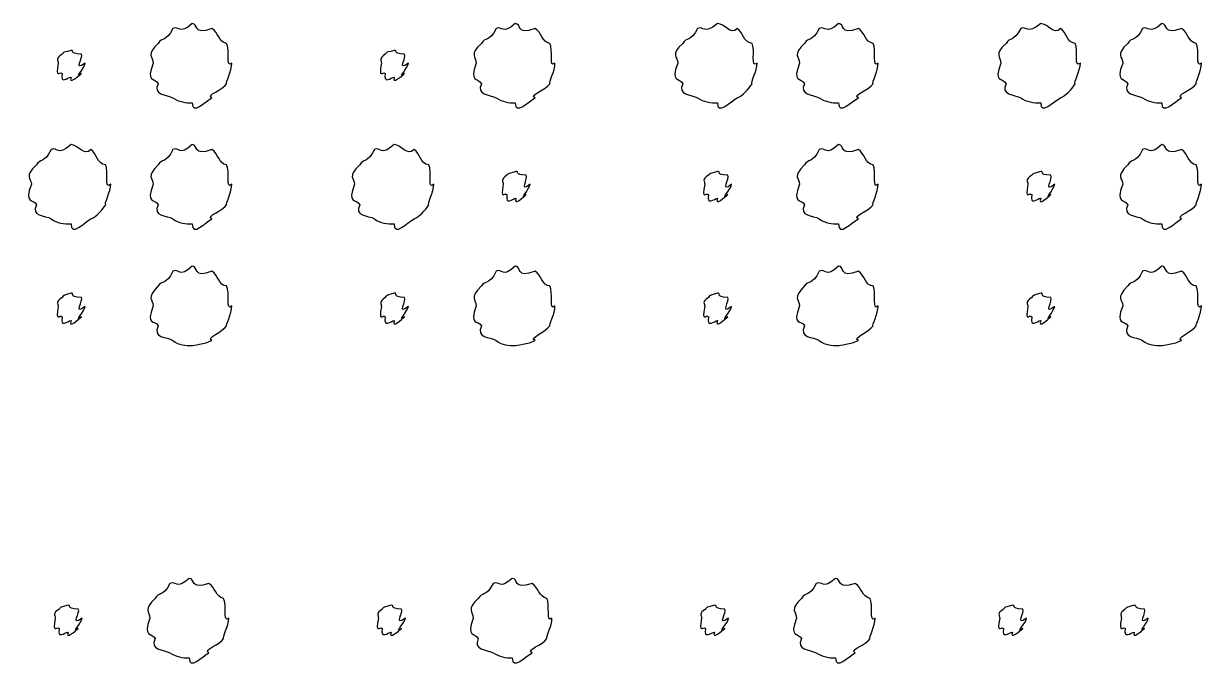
# Model space of a CAD drawing. Header units: millimetres. Extents: x -178 to -32, y 41 to 266.
# Drawn here: x -153.61 to -143.47, y 167.43 to 173 of the extents above; entities that cross this region are included whole.
import ezdxf

# ---------------------------------------------------------------- set-up
doc = ezdxf.new("R2010")
doc.units = ezdxf.units.MM
doc.layers.get('0').update_dxf_attribs({"linetype": 'CONTINUOUS'})

msp = doc.modelspace()

# ---------------------------------------------------------------- linework, layer by layer
at = {"color": 0}
for p, q in [((-152.157, 172.999), (-152.157, 172.999)), ((-149.375, 172.999), (-149.375, 172.999)), ((-147.634, 172.999), (-147.634, 172.999)), ((-146.593, 172.999), (-146.593, 172.999)), ((-144.852, 172.999), (-144.852, 172.999)), ((-143.81, 172.999), (-143.81, 172.999)), ((-153.199, 172.767), (-153.199, 172.767)), ((-150.417, 172.767), (-150.417, 172.767)), ((-153.199, 171.957), (-153.199, 171.957)), ((-152.157, 171.957), (-152.157, 171.957)), ((-150.417, 171.957), (-150.417, 171.957)), ((-146.593, 171.957), (-146.593, 171.957)), ((-143.81, 171.957), (-143.81, 171.957)), ((-149.369, 171.726), (-149.369, 171.726)), ((-147.634, 171.726), (-147.634, 171.726)), ((-144.852, 171.726), (-144.852, 171.726)), ((-152.157, 170.91), (-152.157, 170.91)), ((-149.375, 170.91), (-149.375, 170.91)), ((-146.593, 170.91), (-146.593, 170.91)), ((-143.81, 170.91), (-143.81, 170.91)), ((-153.199, 170.678), (-153.199, 170.678)), ((-150.417, 170.678), (-150.417, 170.678)), ((-147.634, 170.678), (-147.634, 170.678)), ((-144.852, 170.678), (-144.852, 170.678)), ((-152.183, 168.22), (-152.183, 168.22)), ((-149.401, 168.22), (-149.401, 168.22)), ((-146.619, 168.22), (-146.619, 168.22)), ((-153.225, 167.989), (-153.225, 167.989)), ((-150.443, 167.989), (-150.443, 167.989)), ((-147.66, 167.989), (-147.66, 167.989)), ((-145.095, 167.989), (-145.095, 167.989)), ((-144.047, 167.989), (-144.047, 167.989))]:
    msp.add_line(p, q, dxfattribs=at)
for points in [[(-152.157, 172.999), (-152.27, 172.897), (-152.267, 172.984), (-152.322, 172.955)], [(-151.986, 172.955), (-152.157, 172.897), (-152.098, 172.999), (-152.157, 172.999)], [(-149.375, 172.999), (-149.488, 172.897), (-149.485, 172.984), (-149.54, 172.955)], [(-149.204, 172.955), (-149.375, 172.897), (-149.316, 172.999), (-149.375, 172.999)], [(-147.634, 172.999), (-147.757, 172.897), (-147.75, 172.984), (-147.805, 172.955)], [(-147.464, 172.955), (-147.521, 172.897), (-147.575, 172.999), (-147.634, 172.999)], [(-146.593, 172.999), (-146.705, 172.897), (-146.703, 172.984), (-146.758, 172.955)], [(-146.421, 172.955), (-146.593, 172.897), (-146.533, 172.999), (-146.593, 172.999)], [(-144.852, 172.999), (-144.975, 172.897), (-144.968, 172.984), (-145.023, 172.955)], [(-144.681, 172.955), (-144.739, 172.897), (-144.793, 172.999), (-144.852, 172.999)], [(-143.81, 172.999), (-143.923, 172.897), (-143.921, 172.984), (-143.976, 172.955)], [(-143.639, 172.955), (-143.81, 172.897), (-143.751, 172.999), (-143.81, 172.999)], [(-152.322, 172.955), (-152.38, 172.839), (-152.419, 172.883), (-152.449, 172.828)], [(-151.86, 172.828), (-151.928, 172.839), (-151.931, 172.925), (-151.986, 172.955)], [(-149.54, 172.955), (-149.598, 172.839), (-149.637, 172.883), (-149.667, 172.828)], [(-149.077, 172.828), (-149.146, 172.839), (-149.149, 172.925), (-149.204, 172.955)], [(-147.805, 172.955), (-147.867, 172.839), (-147.902, 172.883), (-147.932, 172.828)], [(-147.337, 172.828), (-147.415, 172.839), (-147.411, 172.925), (-147.464, 172.955)], [(-146.758, 172.955), (-146.816, 172.839), (-146.854, 172.883), (-146.885, 172.828)], [(-146.295, 172.828), (-146.364, 172.839), (-146.366, 172.925), (-146.421, 172.955)], [(-145.023, 172.955), (-145.085, 172.839), (-145.119, 172.883), (-145.15, 172.828)], [(-144.554, 172.828), (-144.633, 172.839), (-144.629, 172.925), (-144.681, 172.955)], [(-143.976, 172.955), (-144.034, 172.839), (-144.072, 172.883), (-144.102, 172.828)], [(-143.512, 172.828), (-143.582, 172.839), (-143.584, 172.925), (-143.639, 172.955)], [(-152.449, 172.828), (-152.557, 172.729), (-152.493, 172.715), (-152.493, 172.657)], [(-151.815, 172.657), (-151.87, 172.61), (-151.829, 172.773), (-151.86, 172.828)], [(-149.667, 172.828), (-149.774, 172.729), (-149.711, 172.715), (-149.711, 172.657)], [(-149.033, 172.657), (-149.088, 172.61), (-149.047, 172.773), (-149.077, 172.828)], [(-147.932, 172.828), (-148.044, 172.729), (-147.976, 172.715), (-147.976, 172.657)], [(-147.292, 172.657), (-147.353, 172.61), (-147.306, 172.773), (-147.337, 172.828)], [(-146.885, 172.828), (-146.992, 172.729), (-146.929, 172.715), (-146.929, 172.657)], [(-146.251, 172.657), (-146.306, 172.61), (-146.264, 172.773), (-146.295, 172.828)], [(-145.15, 172.828), (-145.261, 172.729), (-145.194, 172.715), (-145.194, 172.657)], [(-144.51, 172.657), (-144.571, 172.61), (-144.524, 172.773), (-144.554, 172.828)], [(-144.102, 172.828), (-144.21, 172.729), (-144.146, 172.715), (-144.146, 172.657)], [(-143.468, 172.657), (-143.524, 172.61), (-143.482, 172.773), (-143.512, 172.828)], [(-153.276, 172.734), (-153.337, 172.698), (-153.309, 172.686), (-153.309, 172.657)], [(-153.199, 172.767), (-153.293, 172.743), (-153.254, 172.756), (-153.276, 172.734)], [(-153.11, 172.734), (-153.227, 172.743), (-153.162, 172.767), (-153.199, 172.767)], [(-153.078, 172.657), (-153.182, 172.581), (-153.089, 172.712), (-153.11, 172.734)], [(-150.494, 172.734), (-150.554, 172.698), (-150.527, 172.686), (-150.527, 172.657)], [(-150.417, 172.767), (-150.51, 172.743), (-150.472, 172.756), (-150.494, 172.734)], [(-150.328, 172.734), (-150.444, 172.743), (-150.379, 172.767), (-150.417, 172.767)], [(-150.295, 172.657), (-150.4, 172.581), (-150.306, 172.712), (-150.328, 172.734)], [(-153.309, 172.657), (-153.337, 172.515), (-153.298, 172.591), (-153.276, 172.569)], [(-153.11, 172.569), (-153.182, 172.515), (-153.078, 172.62), (-153.078, 172.657)], [(-152.493, 172.657), (-152.557, 172.489), (-152.478, 172.536), (-152.449, 172.481)], [(-151.86, 172.481), (-151.87, 172.489), (-151.815, 172.594), (-151.815, 172.657)], [(-150.527, 172.657), (-150.554, 172.515), (-150.516, 172.591), (-150.494, 172.569)], [(-150.328, 172.569), (-150.4, 172.515), (-150.295, 172.62), (-150.295, 172.657)], [(-149.711, 172.657), (-149.774, 172.489), (-149.696, 172.536), (-149.667, 172.481)], [(-149.077, 172.481), (-149.088, 172.489), (-149.033, 172.594), (-149.033, 172.657)], [(-147.976, 172.657), (-148.044, 172.489), (-147.961, 172.536), (-147.932, 172.481)], [(-147.337, 172.481), (-147.353, 172.489), (-147.292, 172.594), (-147.292, 172.657)], [(-146.929, 172.657), (-146.992, 172.489), (-146.914, 172.536), (-146.885, 172.481)], [(-146.295, 172.481), (-146.306, 172.489), (-146.251, 172.594), (-146.251, 172.657)], [(-145.194, 172.657), (-145.261, 172.489), (-145.179, 172.536), (-145.15, 172.481)], [(-144.554, 172.481), (-144.571, 172.489), (-144.51, 172.594), (-144.51, 172.657)], [(-144.146, 172.657), (-144.21, 172.489), (-144.131, 172.536), (-144.102, 172.481)], [(-143.512, 172.481), (-143.524, 172.489), (-143.468, 172.594), (-143.468, 172.657)], [(-153.276, 172.569), (-153.293, 172.471), (-153.228, 172.536), (-153.199, 172.536)], [(-153.199, 172.536), (-153.227, 172.471), (-153.133, 172.547), (-153.11, 172.569)], [(-150.494, 172.569), (-150.51, 172.471), (-150.446, 172.536), (-150.417, 172.536)], [(-150.417, 172.536), (-150.444, 172.471), (-150.35, 172.547), (-150.328, 172.569)], [(-152.449, 172.481), (-152.499, 172.383), (-152.377, 172.388), (-152.322, 172.359)], [(-151.986, 172.359), (-152.047, 172.383), (-151.888, 172.428), (-151.86, 172.481)], [(-149.667, 172.481), (-149.716, 172.383), (-149.595, 172.388), (-149.54, 172.359)], [(-149.204, 172.359), (-149.265, 172.383), (-149.106, 172.428), (-149.077, 172.481)], [(-147.932, 172.481), (-147.984, 172.383), (-147.86, 172.388), (-147.805, 172.359)], [(-147.464, 172.359), (-147.415, 172.383), (-147.37, 172.428), (-147.337, 172.481)], [(-146.885, 172.481), (-146.934, 172.383), (-146.813, 172.388), (-146.758, 172.359)], [(-146.421, 172.359), (-146.482, 172.383), (-146.324, 172.428), (-146.295, 172.481)], [(-145.15, 172.481), (-145.202, 172.383), (-145.078, 172.388), (-145.023, 172.359)], [(-144.681, 172.359), (-144.633, 172.383), (-144.587, 172.428), (-144.554, 172.481)], [(-144.102, 172.481), (-144.152, 172.383), (-144.031, 172.388), (-143.976, 172.359)], [(-143.639, 172.359), (-143.7, 172.383), (-143.541, 172.428), (-143.512, 172.481)], [(-152.322, 172.359), (-152.27, 172.324), (-152.212, 172.315), (-152.157, 172.315)], [(-152.157, 172.315), (-152.157, 172.207), (-152.041, 172.329), (-151.986, 172.359)], [(-149.54, 172.359), (-149.488, 172.324), (-149.43, 172.315), (-149.375, 172.315)], [(-149.375, 172.315), (-149.375, 172.207), (-149.259, 172.329), (-149.204, 172.359)], [(-147.805, 172.359), (-147.757, 172.324), (-147.692, 172.315), (-147.634, 172.315)], [(-147.634, 172.315), (-147.64, 172.207), (-147.519, 172.329), (-147.464, 172.359)], [(-146.758, 172.359), (-146.705, 172.324), (-146.648, 172.315), (-146.593, 172.315)], [(-146.593, 172.315), (-146.593, 172.207), (-146.477, 172.329), (-146.421, 172.359)], [(-145.023, 172.359), (-144.975, 172.324), (-144.91, 172.315), (-144.852, 172.315)], [(-144.852, 172.315), (-144.858, 172.207), (-144.736, 172.329), (-144.681, 172.359)], [(-143.976, 172.359), (-143.923, 172.324), (-143.865, 172.315), (-143.81, 172.315)], [(-143.81, 172.315), (-143.81, 172.207), (-143.695, 172.329), (-143.639, 172.359)], [(-153.37, 171.913), (-153.432, 171.792), (-153.466, 171.839), (-153.496, 171.781)], [(-153.199, 171.957), (-153.321, 171.85), (-153.315, 171.942), (-153.37, 171.913)], [(-153.028, 171.913), (-153.086, 171.85), (-153.139, 171.957), (-153.199, 171.957)], [(-152.901, 171.781), (-152.98, 171.792), (-152.976, 171.883), (-153.028, 171.913)], [(-152.322, 171.913), (-152.38, 171.792), (-152.419, 171.839), (-152.449, 171.781)], [(-152.157, 171.957), (-152.27, 171.85), (-152.267, 171.942), (-152.322, 171.913)], [(-151.986, 171.913), (-152.157, 171.85), (-152.098, 171.957), (-152.157, 171.957)], [(-151.86, 171.781), (-151.928, 171.792), (-151.931, 171.883), (-151.986, 171.913)], [(-150.587, 171.913), (-150.65, 171.792), (-150.684, 171.839), (-150.714, 171.781)], [(-150.417, 171.957), (-150.539, 171.85), (-150.532, 171.942), (-150.587, 171.913)], [(-150.246, 171.913), (-150.303, 171.85), (-150.357, 171.957), (-150.417, 171.957)], [(-150.119, 171.781), (-150.198, 171.792), (-150.193, 171.883), (-150.246, 171.913)], [(-146.758, 171.913), (-146.816, 171.792), (-146.854, 171.839), (-146.885, 171.781)], [(-146.593, 171.957), (-146.705, 171.85), (-146.703, 171.942), (-146.758, 171.913)], [(-146.421, 171.913), (-146.593, 171.85), (-146.533, 171.957), (-146.593, 171.957)], [(-146.295, 171.781), (-146.364, 171.792), (-146.366, 171.883), (-146.421, 171.913)], [(-143.976, 171.913), (-144.034, 171.792), (-144.072, 171.839), (-144.102, 171.781)], [(-143.81, 171.957), (-143.923, 171.85), (-143.921, 171.942), (-143.976, 171.913)], [(-143.639, 171.913), (-143.81, 171.85), (-143.751, 171.957), (-143.81, 171.957)], [(-143.512, 171.781), (-143.582, 171.792), (-143.584, 171.883), (-143.639, 171.913)], [(-153.496, 171.781), (-153.608, 171.678), (-153.541, 171.67), (-153.541, 171.615)], [(-152.857, 171.615), (-152.918, 171.56), (-152.871, 171.726), (-152.901, 171.781)], [(-152.449, 171.781), (-152.557, 171.678), (-152.493, 171.67), (-152.493, 171.615)], [(-151.815, 171.615), (-151.87, 171.56), (-151.829, 171.726), (-151.86, 171.781)], [(-150.714, 171.781), (-150.826, 171.678), (-150.758, 171.67), (-150.758, 171.615)], [(-150.075, 171.615), (-150.136, 171.56), (-150.089, 171.726), (-150.119, 171.781)], [(-146.885, 171.781), (-146.992, 171.678), (-146.929, 171.67), (-146.929, 171.615)], [(-146.251, 171.615), (-146.306, 171.56), (-146.264, 171.726), (-146.295, 171.781)], [(-144.102, 171.781), (-144.21, 171.678), (-144.146, 171.67), (-144.146, 171.615)], [(-143.468, 171.615), (-143.524, 171.56), (-143.482, 171.726), (-143.512, 171.781)], [(-149.447, 171.693), (-149.503, 171.651), (-149.479, 171.644), (-149.479, 171.615)], [(-149.369, 171.726), (-149.459, 171.695), (-149.424, 171.715), (-149.447, 171.693)], [(-149.281, 171.693), (-149.393, 171.695), (-149.332, 171.726), (-149.369, 171.726)], [(-149.248, 171.615), (-149.348, 171.534), (-149.259, 171.67), (-149.281, 171.693)], [(-147.712, 171.693), (-147.772, 171.651), (-147.744, 171.644), (-147.744, 171.615)], [(-147.634, 171.726), (-147.728, 171.695), (-147.689, 171.715), (-147.712, 171.693)], [(-147.546, 171.693), (-147.662, 171.695), (-147.597, 171.726), (-147.634, 171.726)], [(-147.513, 171.615), (-147.618, 171.534), (-147.524, 171.67), (-147.546, 171.693)], [(-144.929, 171.693), (-144.99, 171.651), (-144.962, 171.644), (-144.962, 171.615)], [(-144.852, 171.726), (-144.946, 171.695), (-144.907, 171.715), (-144.929, 171.693)], [(-144.764, 171.693), (-144.879, 171.695), (-144.815, 171.726), (-144.852, 171.726)], [(-144.731, 171.615), (-144.835, 171.534), (-144.742, 171.67), (-144.764, 171.693)], [(-153.541, 171.615), (-153.608, 171.442), (-153.525, 171.494), (-153.496, 171.439)], [(-152.901, 171.439), (-152.918, 171.442), (-152.857, 171.552), (-152.857, 171.615)], [(-152.493, 171.615), (-152.557, 171.442), (-152.478, 171.494), (-152.449, 171.439)], [(-151.86, 171.439), (-151.87, 171.442), (-151.815, 171.552), (-151.815, 171.615)], [(-150.758, 171.615), (-150.826, 171.442), (-150.743, 171.494), (-150.714, 171.439)], [(-150.119, 171.439), (-150.136, 171.442), (-150.075, 171.552), (-150.075, 171.615)], [(-149.479, 171.615), (-149.503, 171.468), (-149.468, 171.549), (-149.447, 171.527)], [(-149.281, 171.527), (-149.348, 171.468), (-149.248, 171.578), (-149.248, 171.615)], [(-147.744, 171.615), (-147.772, 171.468), (-147.733, 171.549), (-147.712, 171.527)], [(-147.546, 171.527), (-147.618, 171.468), (-147.513, 171.578), (-147.513, 171.615)], [(-146.929, 171.615), (-146.992, 171.442), (-146.914, 171.494), (-146.885, 171.439)], [(-146.295, 171.439), (-146.306, 171.442), (-146.251, 171.552), (-146.251, 171.615)], [(-144.962, 171.615), (-144.99, 171.468), (-144.951, 171.549), (-144.929, 171.527)], [(-144.764, 171.527), (-144.835, 171.468), (-144.731, 171.578), (-144.731, 171.615)], [(-144.146, 171.615), (-144.21, 171.442), (-144.131, 171.494), (-144.102, 171.439)], [(-143.512, 171.439), (-143.524, 171.442), (-143.468, 171.552), (-143.468, 171.615)], [(-149.447, 171.527), (-149.459, 171.424), (-149.398, 171.494), (-149.369, 171.494)], [(-149.369, 171.494), (-149.393, 171.424), (-149.303, 171.505), (-149.281, 171.527)], [(-147.712, 171.527), (-147.728, 171.424), (-147.663, 171.494), (-147.634, 171.494)], [(-147.634, 171.494), (-147.662, 171.424), (-147.568, 171.505), (-147.546, 171.527)], [(-144.929, 171.527), (-144.946, 171.424), (-144.881, 171.494), (-144.852, 171.494)], [(-144.852, 171.494), (-144.879, 171.424), (-144.786, 171.505), (-144.764, 171.527)], [(-153.496, 171.439), (-153.549, 171.336), (-153.425, 171.347), (-153.37, 171.318)], [(-153.028, 171.318), (-152.98, 171.336), (-152.934, 171.387), (-152.901, 171.439)], [(-152.449, 171.439), (-152.499, 171.336), (-152.377, 171.347), (-152.322, 171.318)], [(-151.986, 171.318), (-152.047, 171.336), (-151.888, 171.387), (-151.86, 171.439)], [(-150.714, 171.439), (-150.767, 171.336), (-150.642, 171.347), (-150.587, 171.318)], [(-150.246, 171.318), (-150.198, 171.336), (-150.152, 171.387), (-150.119, 171.439)], [(-146.885, 171.439), (-146.934, 171.336), (-146.813, 171.347), (-146.758, 171.318)], [(-146.421, 171.318), (-146.482, 171.336), (-146.324, 171.387), (-146.295, 171.439)], [(-144.102, 171.439), (-144.152, 171.336), (-144.031, 171.347), (-143.976, 171.318)], [(-143.639, 171.318), (-143.7, 171.336), (-143.541, 171.387), (-143.512, 171.439)], [(-153.37, 171.318), (-153.321, 171.276), (-153.257, 171.274), (-153.199, 171.274)], [(-153.199, 171.274), (-153.204, 171.159), (-153.083, 171.287), (-153.028, 171.318)], [(-152.322, 171.318), (-152.27, 171.276), (-152.212, 171.274), (-152.157, 171.274)], [(-152.157, 171.274), (-152.157, 171.159), (-152.041, 171.287), (-151.986, 171.318)], [(-150.587, 171.318), (-150.539, 171.276), (-150.475, 171.274), (-150.417, 171.274)], [(-150.417, 171.274), (-150.422, 171.159), (-150.301, 171.287), (-150.246, 171.318)], [(-146.758, 171.318), (-146.705, 171.276), (-146.648, 171.274), (-146.593, 171.274)], [(-146.593, 171.274), (-146.593, 171.159), (-146.477, 171.287), (-146.421, 171.318)], [(-143.976, 171.318), (-143.923, 171.276), (-143.865, 171.274), (-143.81, 171.274)], [(-143.81, 171.274), (-143.81, 171.159), (-143.695, 171.287), (-143.639, 171.318)], [(-152.322, 170.866), (-152.38, 170.74), (-152.419, 170.794), (-152.449, 170.739)], [(-152.157, 170.91), (-152.27, 170.799), (-152.267, 170.895), (-152.322, 170.866)], [(-151.986, 170.866), (-152.157, 170.799), (-152.098, 170.91), (-152.157, 170.91)], [(-151.86, 170.739), (-151.928, 170.74), (-151.931, 170.835), (-151.986, 170.866)], [(-149.54, 170.866), (-149.598, 170.74), (-149.637, 170.794), (-149.667, 170.739)], [(-149.375, 170.91), (-149.488, 170.799), (-149.485, 170.895), (-149.54, 170.866)], [(-149.204, 170.866), (-149.375, 170.799), (-149.316, 170.91), (-149.375, 170.91)], [(-149.077, 170.739), (-149.146, 170.74), (-149.149, 170.835), (-149.204, 170.866)], [(-146.758, 170.866), (-146.816, 170.74), (-146.854, 170.794), (-146.885, 170.739)], [(-146.593, 170.91), (-146.705, 170.799), (-146.703, 170.895), (-146.758, 170.866)], [(-146.421, 170.866), (-146.593, 170.799), (-146.533, 170.91), (-146.593, 170.91)], [(-146.295, 170.739), (-146.364, 170.74), (-146.366, 170.835), (-146.421, 170.866)], [(-143.976, 170.866), (-144.034, 170.74), (-144.072, 170.794), (-144.102, 170.739)], [(-143.81, 170.91), (-143.923, 170.799), (-143.921, 170.895), (-143.976, 170.866)], [(-143.639, 170.866), (-143.81, 170.799), (-143.751, 170.91), (-143.81, 170.91)], [(-143.512, 170.739), (-143.582, 170.74), (-143.584, 170.835), (-143.639, 170.866)], [(-153.199, 170.678), (-153.293, 170.645), (-153.254, 170.664), (-153.276, 170.64)], [(-153.11, 170.64), (-153.227, 170.645), (-153.162, 170.678), (-153.199, 170.678)], [(-152.449, 170.739), (-152.557, 170.63), (-152.493, 170.626), (-152.493, 170.568)], [(-151.815, 170.568), (-151.87, 170.513), (-151.829, 170.684), (-151.86, 170.739)], [(-150.417, 170.678), (-150.51, 170.645), (-150.472, 170.664), (-150.494, 170.64)], [(-150.328, 170.64), (-150.444, 170.645), (-150.379, 170.678), (-150.417, 170.678)], [(-149.667, 170.739), (-149.774, 170.63), (-149.711, 170.626), (-149.711, 170.568)], [(-149.033, 170.568), (-149.088, 170.513), (-149.047, 170.684), (-149.077, 170.739)], [(-147.634, 170.678), (-147.728, 170.645), (-147.689, 170.664), (-147.712, 170.64)], [(-147.546, 170.64), (-147.662, 170.645), (-147.597, 170.678), (-147.634, 170.678)], [(-146.885, 170.739), (-146.992, 170.63), (-146.929, 170.626), (-146.929, 170.568)], [(-146.251, 170.568), (-146.306, 170.513), (-146.264, 170.684), (-146.295, 170.739)], [(-144.852, 170.678), (-144.946, 170.645), (-144.907, 170.664), (-144.929, 170.64)], [(-144.764, 170.64), (-144.879, 170.645), (-144.815, 170.678), (-144.852, 170.678)], [(-144.102, 170.739), (-144.21, 170.63), (-144.146, 170.626), (-144.146, 170.568)], [(-143.468, 170.568), (-143.524, 170.513), (-143.482, 170.684), (-143.512, 170.739)], [(-153.276, 170.64), (-153.337, 170.597), (-153.309, 170.591), (-153.309, 170.562)], [(-153.309, 170.562), (-153.337, 170.416), (-153.298, 170.499), (-153.276, 170.474)], [(-153.078, 170.562), (-153.182, 170.48), (-153.089, 170.618), (-153.11, 170.64)], [(-153.11, 170.474), (-153.182, 170.416), (-153.078, 170.53), (-153.078, 170.562)], [(-152.493, 170.568), (-152.557, 170.392), (-152.478, 170.448), (-152.449, 170.397)], [(-151.86, 170.397), (-151.87, 170.392), (-151.815, 170.505), (-151.815, 170.568)], [(-150.494, 170.64), (-150.554, 170.597), (-150.527, 170.591), (-150.527, 170.562)], [(-150.527, 170.562), (-150.554, 170.416), (-150.516, 170.499), (-150.494, 170.474)], [(-150.295, 170.562), (-150.4, 170.48), (-150.306, 170.618), (-150.328, 170.64)], [(-150.328, 170.474), (-150.4, 170.416), (-150.295, 170.53), (-150.295, 170.562)], [(-149.711, 170.568), (-149.774, 170.392), (-149.696, 170.448), (-149.667, 170.397)], [(-149.077, 170.397), (-149.088, 170.392), (-149.033, 170.505), (-149.033, 170.568)], [(-147.712, 170.64), (-147.772, 170.597), (-147.744, 170.591), (-147.744, 170.562)], [(-147.744, 170.562), (-147.772, 170.416), (-147.733, 170.499), (-147.712, 170.474)], [(-147.513, 170.562), (-147.618, 170.48), (-147.524, 170.618), (-147.546, 170.64)], [(-147.546, 170.474), (-147.618, 170.416), (-147.513, 170.53), (-147.513, 170.562)], [(-146.929, 170.568), (-146.992, 170.392), (-146.914, 170.448), (-146.885, 170.397)], [(-146.295, 170.397), (-146.306, 170.392), (-146.251, 170.505), (-146.251, 170.568)], [(-144.929, 170.64), (-144.99, 170.597), (-144.962, 170.591), (-144.962, 170.562)], [(-144.962, 170.562), (-144.99, 170.416), (-144.951, 170.499), (-144.929, 170.474)], [(-144.731, 170.562), (-144.835, 170.48), (-144.742, 170.618), (-144.764, 170.64)], [(-144.764, 170.474), (-144.835, 170.416), (-144.731, 170.53), (-144.731, 170.562)], [(-144.146, 170.568), (-144.21, 170.392), (-144.131, 170.448), (-144.102, 170.397)], [(-143.512, 170.397), (-143.524, 170.392), (-143.468, 170.505), (-143.468, 170.568)], [(-153.276, 170.474), (-153.293, 170.37), (-153.228, 170.441), (-153.199, 170.441)], [(-153.199, 170.441), (-153.227, 170.37), (-153.133, 170.452), (-153.11, 170.474)], [(-150.494, 170.474), (-150.51, 170.37), (-150.446, 170.441), (-150.417, 170.441)], [(-150.417, 170.441), (-150.444, 170.37), (-150.35, 170.452), (-150.328, 170.474)], [(-147.712, 170.474), (-147.728, 170.37), (-147.663, 170.441), (-147.634, 170.441)], [(-147.634, 170.441), (-147.662, 170.37), (-147.568, 170.452), (-147.546, 170.474)], [(-144.929, 170.474), (-144.946, 170.37), (-144.881, 170.441), (-144.852, 170.441)], [(-144.852, 170.441), (-144.879, 170.37), (-144.786, 170.452), (-144.764, 170.474)], [(-152.449, 170.397), (-152.499, 170.288), (-152.377, 170.303), (-152.322, 170.27)], [(-151.986, 170.27), (-152.047, 170.288), (-151.888, 170.345), (-151.86, 170.397)], [(-149.667, 170.397), (-149.716, 170.288), (-149.595, 170.303), (-149.54, 170.27)], [(-149.204, 170.27), (-149.265, 170.288), (-149.106, 170.345), (-149.077, 170.397)], [(-146.885, 170.397), (-146.934, 170.288), (-146.813, 170.303), (-146.758, 170.27)], [(-146.421, 170.27), (-146.482, 170.288), (-146.324, 170.345), (-146.295, 170.397)], [(-144.102, 170.397), (-144.152, 170.288), (-144.031, 170.303), (-143.976, 170.27)], [(-143.639, 170.27), (-143.7, 170.288), (-143.541, 170.345), (-143.512, 170.397)], [(-152.322, 170.27), (-152.27, 170.226), (-152.212, 170.226), (-152.157, 170.226)], [(-152.157, 170.226), (-152.157, 170.226), (-152.041, 170.24), (-151.986, 170.27)], [(-149.54, 170.27), (-149.488, 170.226), (-149.43, 170.226), (-149.375, 170.226)], [(-149.375, 170.226), (-149.375, 170.226), (-149.259, 170.24), (-149.204, 170.27)], [(-146.758, 170.27), (-146.705, 170.226), (-146.648, 170.226), (-146.593, 170.226)], [(-146.593, 170.226), (-146.593, 170.226), (-146.477, 170.24), (-146.421, 170.27)], [(-143.976, 170.27), (-143.923, 170.226), (-143.865, 170.226), (-143.81, 170.226)], [(-143.81, 170.226), (-143.81, 170.226), (-143.695, 170.24), (-143.639, 170.27)], [(-152.348, 168.176), (-152.406, 168.06), (-152.445, 168.104), (-152.475, 168.049)], [(-152.183, 168.22), (-152.296, 168.118), (-152.293, 168.205), (-152.348, 168.176)], [(-152.012, 168.176), (-152.183, 168.118), (-152.124, 168.22), (-152.183, 168.22)], [(-151.886, 168.049), (-151.954, 168.06), (-151.957, 168.146), (-152.012, 168.176)], [(-149.566, 168.176), (-149.624, 168.06), (-149.663, 168.104), (-149.693, 168.049)], [(-149.401, 168.22), (-149.514, 168.118), (-149.511, 168.205), (-149.566, 168.176)], [(-149.23, 168.176), (-149.401, 168.118), (-149.342, 168.22), (-149.401, 168.22)], [(-149.103, 168.049), (-149.172, 168.06), (-149.175, 168.146), (-149.23, 168.176)], [(-146.784, 168.176), (-146.842, 168.06), (-146.88, 168.104), (-146.911, 168.049)], [(-146.619, 168.22), (-146.732, 168.118), (-146.729, 168.205), (-146.784, 168.176)], [(-146.448, 168.176), (-146.619, 168.118), (-146.559, 168.22), (-146.619, 168.22)], [(-146.321, 168.049), (-146.39, 168.06), (-146.393, 168.146), (-146.448, 168.176)], [(-152.475, 168.049), (-152.583, 167.95), (-152.52, 167.936), (-152.52, 167.878)], [(-151.842, 167.878), (-151.897, 167.831), (-151.855, 167.994), (-151.886, 168.049)], [(-149.693, 168.049), (-149.801, 167.95), (-149.737, 167.936), (-149.737, 167.878)], [(-149.059, 167.878), (-149.114, 167.831), (-149.073, 167.994), (-149.103, 168.049)], [(-146.911, 168.049), (-147.018, 167.95), (-146.955, 167.936), (-146.955, 167.878)], [(-146.277, 167.878), (-146.332, 167.831), (-146.291, 167.994), (-146.321, 168.049)], [(-153.302, 167.955), (-153.363, 167.919), (-153.335, 167.907), (-153.335, 167.878)], [(-153.225, 167.989), (-153.319, 167.963), (-153.28, 167.977), (-153.302, 167.955)], [(-153.137, 167.955), (-153.253, 167.963), (-153.188, 167.989), (-153.225, 167.989)], [(-153.104, 167.878), (-153.209, 167.802), (-153.115, 167.933), (-153.137, 167.955)], [(-150.52, 167.955), (-150.581, 167.919), (-150.553, 167.907), (-150.553, 167.878)], [(-150.443, 167.989), (-150.537, 167.963), (-150.498, 167.977), (-150.52, 167.955)], [(-150.355, 167.955), (-150.47, 167.963), (-150.405, 167.989), (-150.443, 167.989)], [(-150.321, 167.878), (-150.426, 167.802), (-150.332, 167.933), (-150.355, 167.955)], [(-147.738, 167.955), (-147.798, 167.919), (-147.771, 167.907), (-147.771, 167.878)], [(-147.66, 167.989), (-147.754, 167.963), (-147.715, 167.977), (-147.738, 167.955)], [(-147.572, 167.955), (-147.688, 167.963), (-147.623, 167.989), (-147.66, 167.989)], [(-147.539, 167.878), (-147.644, 167.802), (-147.55, 167.933), (-147.572, 167.955)], [(-145.172, 167.955), (-145.232, 167.919), (-145.205, 167.907), (-145.205, 167.878)], [(-145.095, 167.989), (-145.188, 167.963), (-145.15, 167.977), (-145.172, 167.955)], [(-145.006, 167.955), (-145.122, 167.963), (-145.057, 167.989), (-145.095, 167.989)], [(-144.973, 167.878), (-145.078, 167.802), (-144.984, 167.933), (-145.006, 167.955)], [(-144.125, 167.955), (-144.181, 167.919), (-144.157, 167.907), (-144.157, 167.878)], [(-144.047, 167.989), (-144.137, 167.963), (-144.102, 167.977), (-144.125, 167.955)], [(-143.959, 167.955), (-144.071, 167.963), (-144.01, 167.989), (-144.047, 167.989)], [(-143.926, 167.878), (-144.026, 167.802), (-143.937, 167.933), (-143.959, 167.955)], [(-153.335, 167.878), (-153.363, 167.736), (-153.324, 167.812), (-153.302, 167.79)], [(-153.137, 167.79), (-153.209, 167.736), (-153.104, 167.841), (-153.104, 167.878)], [(-152.52, 167.878), (-152.583, 167.71), (-152.504, 167.757), (-152.475, 167.702)], [(-151.886, 167.702), (-151.897, 167.71), (-151.842, 167.815), (-151.842, 167.878)], [(-150.553, 167.878), (-150.581, 167.736), (-150.542, 167.812), (-150.52, 167.79)], [(-150.355, 167.79), (-150.426, 167.736), (-150.321, 167.841), (-150.321, 167.878)], [(-149.737, 167.878), (-149.801, 167.71), (-149.722, 167.757), (-149.693, 167.702)], [(-149.103, 167.702), (-149.114, 167.71), (-149.059, 167.815), (-149.059, 167.878)], [(-147.771, 167.878), (-147.798, 167.736), (-147.76, 167.812), (-147.738, 167.79)], [(-147.572, 167.79), (-147.644, 167.736), (-147.539, 167.841), (-147.539, 167.878)], [(-146.955, 167.878), (-147.018, 167.71), (-146.94, 167.757), (-146.911, 167.702)], [(-146.321, 167.702), (-146.332, 167.71), (-146.277, 167.815), (-146.277, 167.878)], [(-145.205, 167.878), (-145.232, 167.736), (-145.194, 167.812), (-145.172, 167.79)], [(-145.006, 167.79), (-145.078, 167.736), (-144.973, 167.841), (-144.973, 167.878)], [(-144.157, 167.878), (-144.181, 167.736), (-144.146, 167.812), (-144.125, 167.79)], [(-143.959, 167.79), (-144.026, 167.736), (-143.926, 167.841), (-143.926, 167.878)], [(-153.302, 167.79), (-153.319, 167.692), (-153.254, 167.757), (-153.225, 167.757)], [(-153.225, 167.757), (-153.253, 167.692), (-153.159, 167.768), (-153.137, 167.79)], [(-150.52, 167.79), (-150.537, 167.692), (-150.472, 167.757), (-150.443, 167.757)], [(-150.443, 167.757), (-150.47, 167.692), (-150.376, 167.768), (-150.355, 167.79)], [(-147.738, 167.79), (-147.754, 167.692), (-147.689, 167.757), (-147.66, 167.757)], [(-147.66, 167.757), (-147.688, 167.692), (-147.594, 167.768), (-147.572, 167.79)], [(-145.172, 167.79), (-145.188, 167.692), (-145.124, 167.757), (-145.095, 167.757)], [(-145.095, 167.757), (-145.122, 167.692), (-145.028, 167.768), (-145.006, 167.79)], [(-144.125, 167.79), (-144.137, 167.692), (-144.076, 167.757), (-144.047, 167.757)], [(-144.047, 167.757), (-144.071, 167.692), (-143.981, 167.768), (-143.959, 167.79)], [(-152.475, 167.702), (-152.525, 167.604), (-152.404, 167.609), (-152.348, 167.58)], [(-152.012, 167.58), (-152.073, 167.604), (-151.915, 167.65), (-151.886, 167.702)], [(-149.693, 167.702), (-149.743, 167.604), (-149.622, 167.609), (-149.566, 167.58)], [(-149.23, 167.58), (-149.291, 167.604), (-149.132, 167.65), (-149.103, 167.702)], [(-146.911, 167.702), (-146.961, 167.604), (-146.839, 167.609), (-146.784, 167.58)], [(-146.448, 167.58), (-146.509, 167.604), (-146.35, 167.65), (-146.321, 167.702)], [(-152.348, 167.58), (-152.296, 167.545), (-152.238, 167.536), (-152.183, 167.536)], [(-152.183, 167.536), (-152.183, 167.428), (-152.067, 167.55), (-152.012, 167.58)], [(-149.566, 167.58), (-149.514, 167.545), (-149.456, 167.536), (-149.401, 167.536)], [(-149.401, 167.536), (-149.401, 167.428), (-149.285, 167.55), (-149.23, 167.58)], [(-146.784, 167.58), (-146.732, 167.545), (-146.674, 167.536), (-146.619, 167.536)], [(-146.619, 167.536), (-146.619, 167.428), (-146.503, 167.55), (-146.448, 167.58)]]:
    msp.add_open_spline(points, degree=3, dxfattribs=at)

doc.saveas('drawing.dxf')
